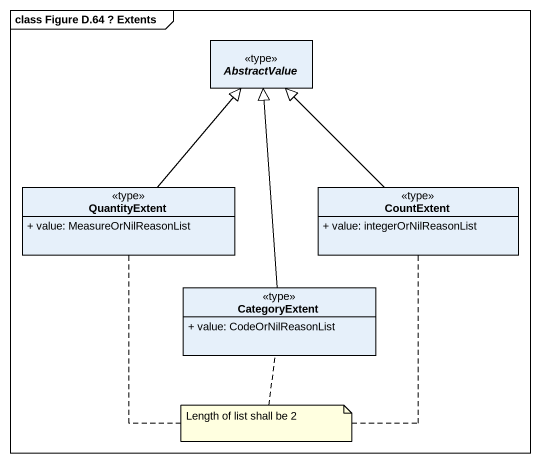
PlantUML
@startuml
mainframe class Figure D.64 ? Extents
hide circle
hide empty members
skinparam classAttributeIconSize 0
abstract class AbstractValue <<type>>
class QuantityExtent <<type>> {
  + value: MeasureOrNilReasonList
}
class CountExtent <<type>> {
  + value: integerOrNilReasonList
}
class CategoryExtent <<type>> {
  + value: CodeOrNilReasonList
}
QuantityExtent -up-|> AbstractValue
CountExtent -up-|> AbstractValue
CategoryExtent -up-|> AbstractValue
note as N1
  Length of list shall be 2
end note
N1 .. CategoryExtent
N1 .. CountExtent
N1 .. QuantityExtent
@enduml
